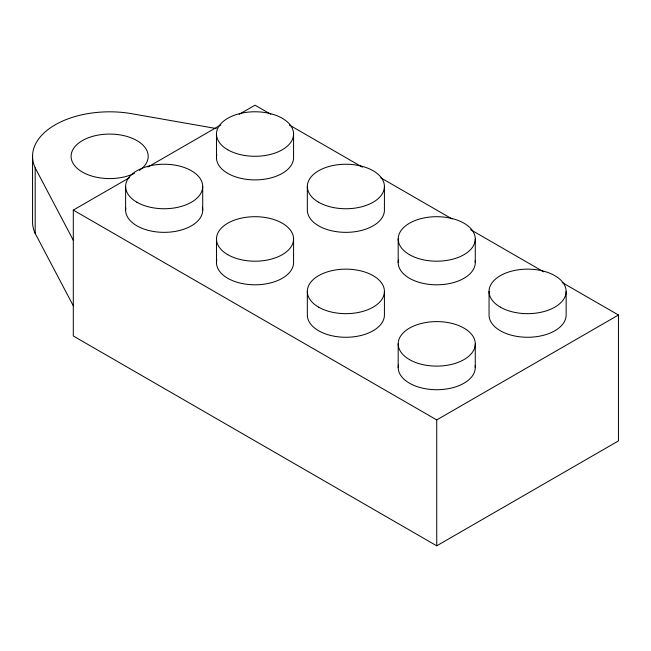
<?xml version="1.0" encoding="UTF-8"?>
<svg xmlns="http://www.w3.org/2000/svg" width="651" height="651" viewBox="0 0 651 651"><rect width="100%" height="100%" fill="white"/><g stroke="black" fill="none" stroke-linecap="round" stroke-linejoin="round"><path stroke-width="0.98" d="M562.13 282.493L618.45 315.011L618.45 440.906L436.731 545.815L73.303 335.989L73.303 210.094L129.484 177.658M147.923 167.014L220.779 124.951M239.218 114.307L255.021 105.185L270.857 114.324M73.303 210.094L436.731 419.919L618.45 315.011M216.197 128.532L129.598 113.331A77.095 44.512 0 0 0 35.178 167.844L35.178 233.416L73.303 305.832M289.337 125L362.379 167.169M380.859 177.837L452.136 218.988M470.616 229.657L543.65 271.825M35.178 167.844L73.303 240.26M566.142 291.404L566.142 315.011A38.547 22.256 0 0 1 527.595 337.267A38.547 22.256 0 0 1 489.047 315.011L489.047 291.404M475.279 238.95L475.279 262.548M475.279 343.858L475.279 367.465M436.731 419.919L436.731 545.815M398.184 238.95L398.184 262.548M398.184 343.858L398.184 367.465M384.424 186.487L384.424 210.094A38.547 22.256 0 0 1 345.876 232.35A38.547 22.256 0 0 1 307.329 210.094L307.329 186.487M384.424 291.404L384.424 315.011A38.547 22.256 0 0 1 345.876 337.267A38.547 22.256 0 0 1 307.329 315.011L307.329 291.404M293.568 134.033L293.568 157.64A38.547 22.256 0 0 1 252.498 179.847A38.547 22.256 0 0 1 216.799 154.735M293.568 238.95L293.568 262.548A38.547 22.256 0 0 1 252.498 284.756A38.547 22.256 0 0 1 216.799 259.643M216.474 134.033L216.474 157.64M216.474 238.95L216.474 262.548M202.705 186.487L202.705 210.094M125.61 186.487L125.61 210.094M32.55 156.33L32.55 221.901A77.095 44.512 0 0 0 35.178 233.416M134.431 173.369A38.547 22.256 0 0 1 72.171 161.538A38.547 22.256 0 0 1 118.262 134.635A38.547 22.256 0 0 1 139.436 170.448M475.132 260.62A38.547 22.256 0 0 1 435.885 284.804A38.547 22.256 0 0 1 398.518 259.643M475.132 365.528A38.547 22.256 0 0 1 435.885 389.713A38.547 22.256 0 0 1 398.518 364.56M202.38 207.189A38.547 22.256 0 0 1 165.004 232.342A38.547 22.256 0 0 1 125.757 208.157M318.616 202.225A38.547 22.256 0 0 0 383.113 192.248A38.547 22.256 0 0 0 335.9 164.996A38.547 22.256 0 0 0 318.616 202.225M227.76 254.679A38.547 22.256 0 0 0 292.25 244.703A38.547 22.256 0 0 0 245.045 217.45A38.547 22.256 0 0 0 227.76 254.679M318.616 307.142A38.547 22.256 0 0 0 383.113 297.165A38.547 22.256 0 0 0 335.9 269.905A38.547 22.256 0 0 0 318.616 307.142M409.479 254.679A38.547 22.256 0 0 0 473.969 244.703A38.547 22.256 0 0 0 426.755 217.45A38.547 22.256 0 0 0 409.479 254.679M500.334 307.142A38.547 22.256 0 0 0 564.824 297.165A38.547 22.256 0 0 0 517.618 269.905A38.547 22.256 0 0 0 500.334 307.142M409.479 359.596A38.547 22.256 0 0 0 473.969 349.62A38.547 22.256 0 0 0 426.755 322.359A38.547 22.256 0 0 0 409.479 359.596M227.76 149.771A38.547 22.256 0 0 0 292.25 139.794A38.547 22.256 0 0 0 245.045 112.533A38.547 22.256 0 0 0 227.76 149.771M136.905 202.225A38.547 22.256 0 0 0 201.395 192.248A38.547 22.256 0 0 0 154.181 164.996A38.547 22.256 0 0 0 136.905 202.225"/></g></svg>
